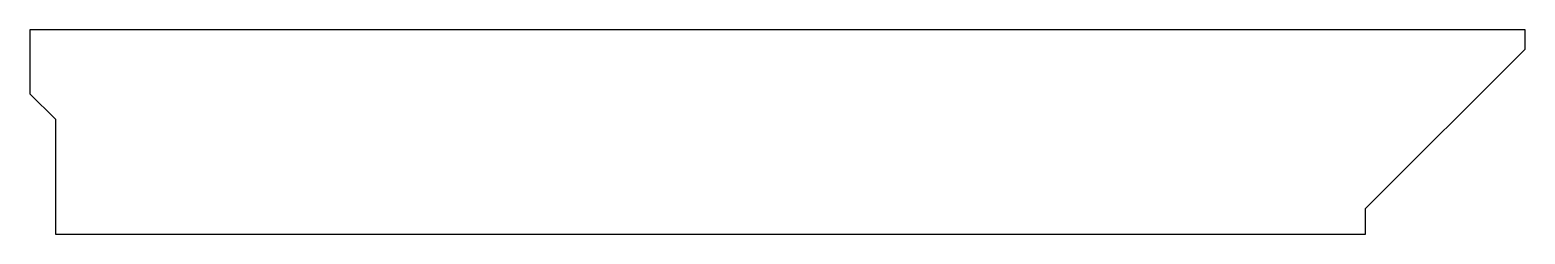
# Model space of a CAD drawing. Header units: millimetres. Extents: x -14.9 to 8.5, y 0 to 3.2.
import ezdxf

# ---------------------------------------------------------------- set-up
doc = ezdxf.new("R2010")
doc.units = ezdxf.units.MM

msp = doc.modelspace()

# ---------------------------------------------------------------- linework, layer by layer
for p, q in [((8.5, 3.2), (-14.9, 3.2)), ((-14.9, 3.2), (-14.9, 2.2)), ((8.5, 2.9), (8.5, 3.2)), ((6, 0.4), (8.5, 2.9)), ((-14.9, 2.2), (-14.5, 1.8)), ((-14.5, 1.8), (-14.5, 0)), ((6, 0), (6, 0.4)), ((-14.5, 0), (6, 0))]:
    msp.add_line(p, q)

doc.saveas('drawing.dxf')
